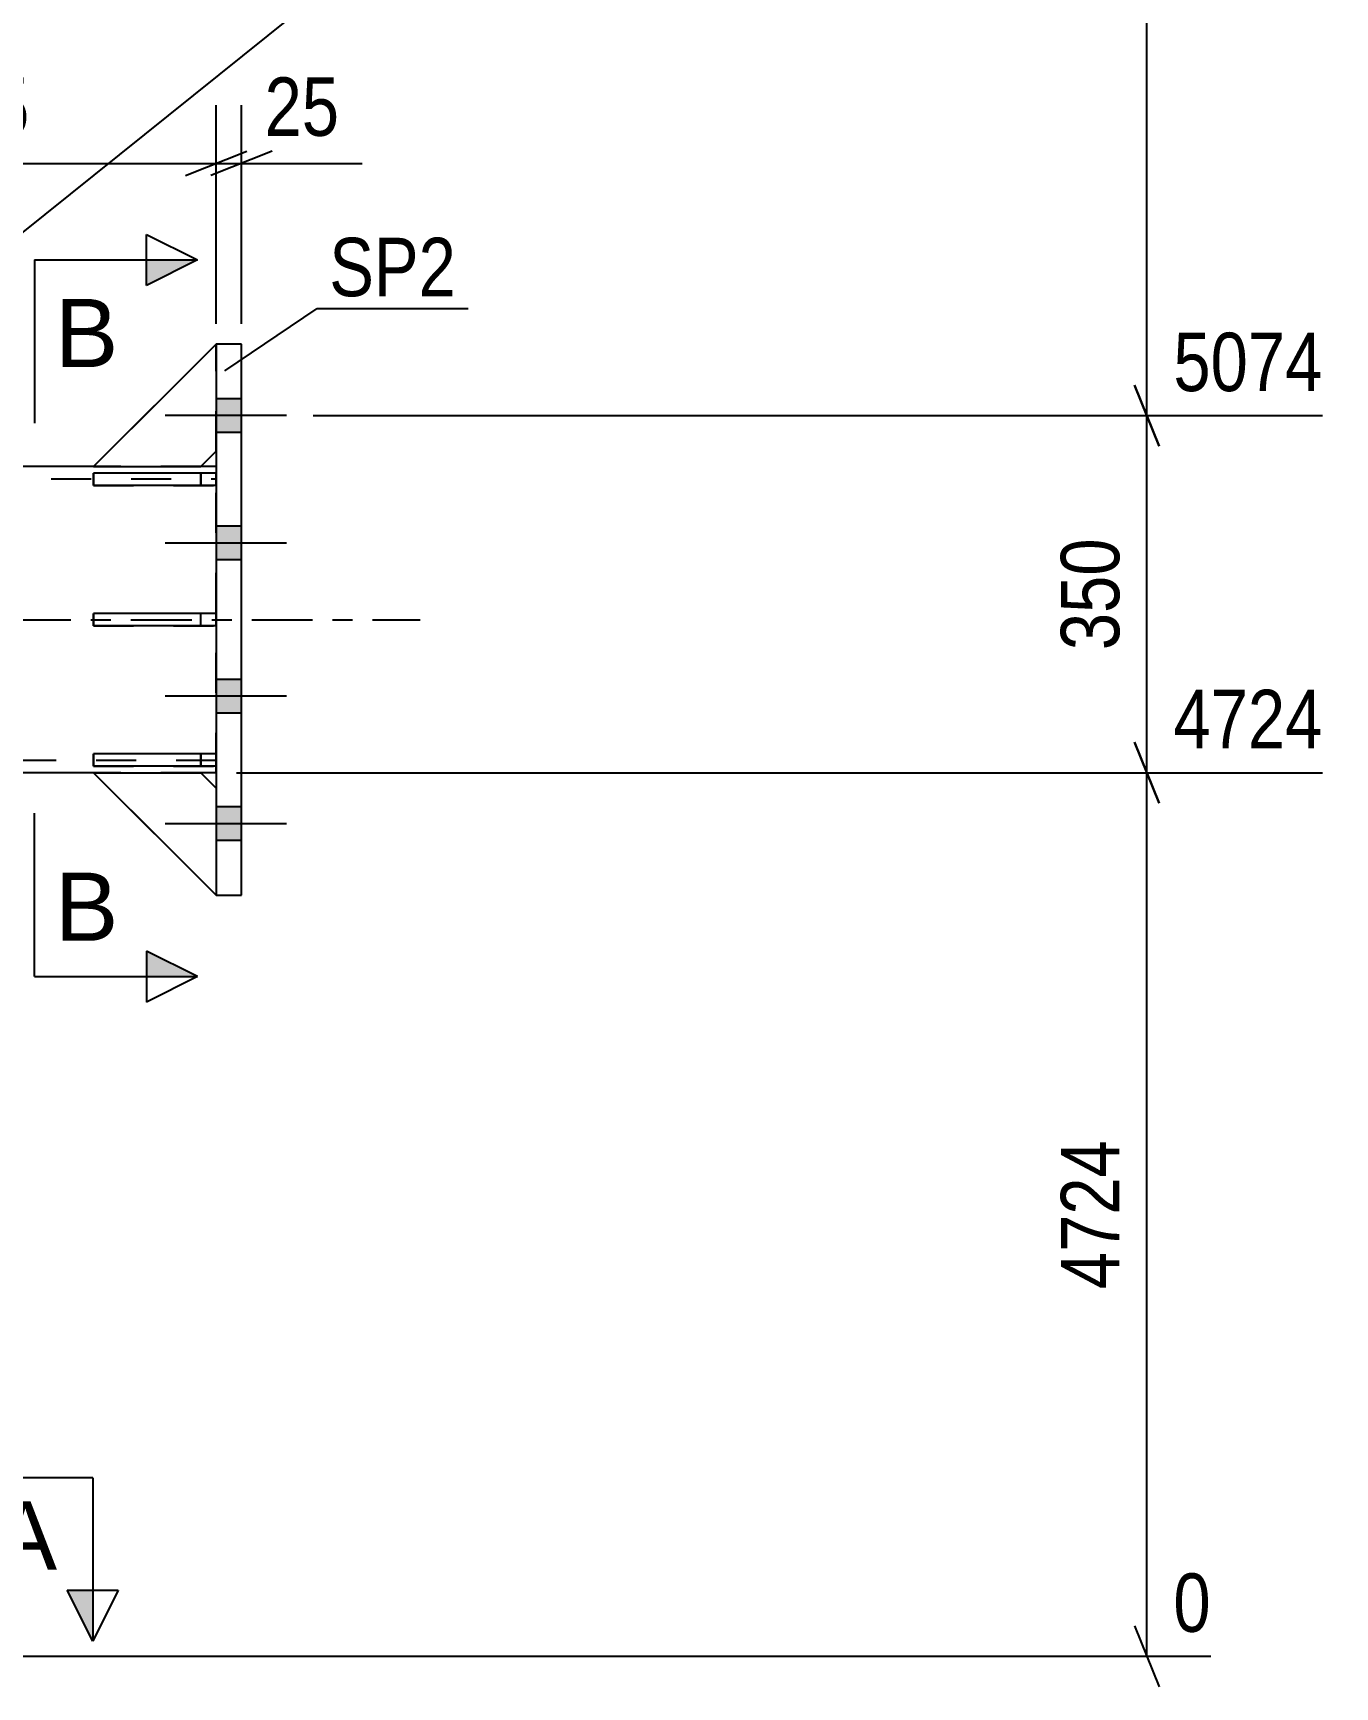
# Model space of a CAD drawing. Header units: millimetres. Extents: x 0 to 841, y 0 to 594.
# Drawn here: x 166 to 229.8, y 276.8 to 357.9 of the extents above; entities that cross this region are included whole.
import ezdxf

# ---------------------------------------------------------------- set-up
doc = ezdxf.new("R2010")
doc.units = ezdxf.units.MM
doc.linetypes.add('DXK_LINE_DOT2', pattern=[3.9198, 1.9599, -1.9599])
doc.linetypes.add('DXK_LINE_DOT3', pattern=[5.9187, 2.979, -0.9799, 0.9799, -0.9799])
doc.styles.add('Arial', font='ARIAL.TTF', dxfattribs={"height": 0.2})
doc.styles.add('Arial Narrow', font='ARIALN.TTF', dxfattribs={"height": 0.2})

# ---------------------------------------------------------------- blocks, each defined once
blk = doc.blocks.new('Part-682121983-5928 - 5917')
at = {"color": 2, "linetype": 'Continuous'}
for p, q in [((168.958, 336.632), (151.194, 336.632)), ((174.958, 336.632), (174.208, 336.632)), ((168.958, 321.632), (151.194, 321.632)), ((174.958, 321.632), (174.208, 321.632))]:
    blk.add_line(p, q, dxfattribs=at)
at = {"color": 7, "linetype": 'DXK_LINE_DOT2'}
for p, q in [((151.194, 336.632), (151.194, 321.632)), ((174.208, 336.632), (168.958, 336.632)), ((174.958, 321.632), (174.958, 336.632)), ((151.194, 336.032), (174.958, 336.032)), ((174.958, 322.232), (151.194, 322.232)), ((174.208, 321.632), (168.958, 321.632))]:
    blk.add_line(p, q, dxfattribs=at)
at = {"color": 7, "linetype": 'DXK_LINE_DOT3'}
blk.add_line((141.194, 329.132), (184.958, 329.132), dxfattribs=at)
blk = doc.blocks.new('Part-682121983-5947 - 5917')
at = {"color": 2, "linetype": 'Continuous'}
for p, q in [((176.208, 342.632), (174.958, 342.632)), ((174.958, 342.632), (174.958, 315.632)), ((176.208, 315.632), (176.208, 342.632)), ((174.958, 315.632), (176.208, 315.632))]:
    blk.add_line(p, q, dxfattribs=at)
blk = doc.blocks.new('Part-682121983-5968 - 5917')
at = {"color": 2, "linetype": 'Continuous'}
for p, q in [((168.958, 321.632), (174.208, 321.632)), ((168.958, 321.632), (174.958, 315.632)), ((174.208, 321.632), (174.958, 320.882))]:
    blk.add_line(p, q, dxfattribs=at)
at = {"color": 7, "linetype": 'DXK_LINE_DOT2'}
blk.add_line((174.958, 320.882), (174.958, 315.632), dxfattribs=at)
blk = doc.blocks.new('Part-682121983-5969 - 5917')
at = {"color": 7, "linetype": 'DXK_LINE_DOT2'}
for p, q in [((168.958, 321.632), (174.208, 321.632)), ((174.958, 315.632), (168.958, 321.632)), ((174.208, 321.632), (174.958, 320.882)), ((174.958, 320.882), (174.958, 315.632))]:
    blk.add_line(p, q, dxfattribs=at)
blk = doc.blocks.new('Part-682121983-5970 - 5917')
at = {"color": 2, "linetype": 'Continuous'}
for p, q in [((174.958, 342.632), (168.958, 336.632)), ((174.208, 336.632), (174.958, 337.382)), ((168.958, 336.632), (174.208, 336.632))]:
    blk.add_line(p, q, dxfattribs=at)
at = {"color": 7, "linetype": 'DXK_LINE_DOT2'}
blk.add_line((174.958, 337.382), (174.958, 342.632), dxfattribs=at)
blk = doc.blocks.new('Part-682121983-5971 - 5917')
at = {"color": 7, "linetype": 'DXK_LINE_DOT2'}
for p, q in [((174.958, 342.632), (168.958, 336.632)), ((174.958, 337.382), (174.958, 342.632)), ((174.208, 336.632), (174.958, 337.382)), ((168.958, 336.632), (174.208, 336.632))]:
    blk.add_line(p, q, dxfattribs=at)
blk = doc.blocks.new('Part-682121983-5972 - 5917')
at = {"color": 7, "linetype": 'DXK_LINE_DOT2'}
for p, q in [((174.958, 329.432), (168.958, 329.432)), ((168.958, 329.432), (168.958, 328.832)), ((174.208, 328.832), (174.208, 329.432)), ((174.958, 328.832), (174.958, 329.432)), ((168.958, 328.832), (174.958, 328.832))]:
    blk.add_line(p, q, dxfattribs=at)
blk = doc.blocks.new('Part-682121983-5973 - 5917')
at = {"color": 7, "linetype": 'DXK_LINE_DOT2'}
for p, q in [((174.958, 336.307), (168.958, 336.307)), ((168.958, 336.307), (168.958, 335.707)), ((168.958, 335.707), (174.958, 335.707)), ((174.208, 336.307), (174.208, 335.707)), ((174.958, 335.707), (174.958, 336.307))]:
    blk.add_line(p, q, dxfattribs=at)
blk = doc.blocks.new('Part-682121983-5974 - 5917')
at = {"color": 7, "linetype": 'DXK_LINE_DOT2'}
for p, q in [((174.958, 322.557), (168.958, 322.557)), ((168.958, 322.557), (168.958, 321.957)), ((168.958, 321.957), (174.958, 321.957)), ((174.208, 322.557), (174.208, 321.957)), ((174.958, 321.957), (174.958, 322.557))]:
    blk.add_line(p, q, dxfattribs=at)
blk = doc.blocks.new('Part-682121983-5975 - 5917')
at = {"color": 2, "linetype": 'Continuous'}
for p, q in [((174.958, 329.432), (168.958, 329.432)), ((168.958, 328.832), (168.958, 329.432)), ((174.958, 329.432), (174.958, 328.832)), ((174.958, 328.832), (168.958, 328.832))]:
    blk.add_line(p, q, dxfattribs=at)
at = {"color": 7, "linetype": 'DXK_LINE_DOT2'}
blk.add_line((174.208, 328.832), (174.208, 329.432), dxfattribs=at)
blk = doc.blocks.new('Part-682121983-5976 - 5917')
at = {"color": 2, "linetype": 'Continuous'}
for p, q in [((174.958, 336.307), (168.958, 336.307)), ((168.958, 335.707), (168.958, 336.307)), ((174.958, 335.707), (168.958, 335.707)), ((174.958, 336.307), (174.958, 335.707))]:
    blk.add_line(p, q, dxfattribs=at)
at = {"color": 7, "linetype": 'DXK_LINE_DOT2'}
blk.add_line((174.208, 335.707), (174.208, 336.307), dxfattribs=at)
blk = doc.blocks.new('Part-682121983-5977 - 5917')
at = {"color": 2, "linetype": 'Continuous'}
for p, q in [((174.958, 322.557), (168.958, 322.557)), ((168.958, 321.957), (168.958, 322.557)), ((174.958, 321.957), (168.958, 321.957)), ((174.958, 322.557), (174.958, 321.957))]:
    blk.add_line(p, q, dxfattribs=at)
at = {"color": 7, "linetype": 'DXK_LINE_DOT2'}
blk.add_line((174.208, 321.957), (174.208, 322.557), dxfattribs=at)
blk = doc.blocks.new('Bolt-682121983-6062 - 5917')
at = {"linetype": 'Continuous'}
for points in [[(174.958, 339.957), (174.958, 338.307), (176.208, 338.307), (176.208, 339.957)], [(174.958, 339.957), (174.958, 338.307), (176.208, 338.307), (176.208, 339.957)], [(174.958, 339.957), (174.958, 338.307), (176.208, 338.307), (176.208, 339.957)], [(174.958, 333.707), (174.958, 332.057), (176.208, 332.057), (176.208, 333.707)], [(174.958, 333.707), (174.958, 332.057), (176.208, 332.057), (176.208, 333.707)], [(174.958, 326.207), (174.958, 324.557), (176.208, 324.557), (176.208, 326.207)], [(174.958, 326.207), (174.958, 324.557), (176.208, 324.557), (176.208, 326.207)], [(174.958, 319.957), (174.958, 318.307), (176.208, 318.307), (176.208, 319.957)], [(174.958, 319.957), (174.958, 318.307), (176.208, 318.307), (176.208, 319.957)], [(174.958, 319.957), (174.958, 318.307), (176.208, 318.307), (176.208, 319.957)]]:
    blk.add_hatch(color=1, dxfattribs=at).paths.add_polyline_path(points)
at = {"color": 1, "linetype": 'Continuous'}
for p, q in [((176.208, 339.957), (174.958, 339.957)), ((176.208, 339.957), (174.958, 339.957)), ((176.208, 339.957), (174.958, 339.957)), ((178.408, 339.132), (172.458, 339.132)), ((178.408, 339.132), (172.458, 339.132)), ((178.408, 339.132), (172.458, 339.132)), ((176.208, 338.307), (174.958, 338.307)), ((176.208, 338.307), (174.958, 338.307)), ((176.208, 338.307), (174.958, 338.307)), ((176.208, 333.707), (174.958, 333.707)), ((176.208, 333.707), (174.958, 333.707)), ((178.408, 332.882), (172.458, 332.882)), ((178.408, 332.882), (172.458, 332.882)), ((176.208, 332.057), (174.958, 332.057)), ((176.208, 332.057), (174.958, 332.057)), ((176.208, 326.207), (174.958, 326.207)), ((176.208, 326.207), (174.958, 326.207)), ((178.408, 325.382), (172.458, 325.382)), ((178.408, 325.382), (172.458, 325.382)), ((176.208, 324.557), (174.958, 324.557)), ((176.208, 324.557), (174.958, 324.557)), ((176.208, 319.957), (174.958, 319.957)), ((176.208, 319.957), (174.958, 319.957)), ((176.208, 319.957), (174.958, 319.957)), ((178.408, 319.132), (172.458, 319.132)), ((178.408, 319.132), (172.458, 319.132)), ((178.408, 319.132), (172.458, 319.132)), ((176.208, 318.307), (174.958, 318.307)), ((176.208, 318.307), (174.958, 318.307)), ((176.208, 318.307), (174.958, 318.307))]:
    blk.add_line(p, q, dxfattribs=at)
blk = doc.blocks.new('StraightDimension-682121983-34811 - 5917')
at = {"color": 7, "linetype": 'Continuous'}
for p, q in [((221.152, 320.132), (219.952, 323.132)), ((175.958, 321.632), (229.164, 321.632)), ((220.552, 278.332), (220.552, 321.632)), ((219.952, 279.832), (221.152, 276.832)), ((159.694, 278.332), (223.68, 278.332))]:
    blk.add_line(p, q, dxfattribs=at)
at = {"color": 0}
blk.add_wipeout([(219.802, 304.238), (215.602, 304.238), (215.602, 295.725), (219.802, 295.725)], dxfattribs=at)
at = {"color": 3, "style": 'Arial Narrow'}
blk.add_text('4724', height=2.8633, rotation=90.00021, dxfattribs=at).set_placement((219.202, 296.325))
at = {"color": 0, "linetype": 'Continuous'}
for points in [[(229.764, 322.232), (229.764, 326.432), (221.252, 326.432), (221.252, 322.232)], [(224.28, 278.932), (224.28, 283.132), (221.252, 283.132), (221.252, 278.932)]]:
    blk.add_wipeout(points, dxfattribs=at)
at = {"color": 3, "linetype": 'Continuous', "style": 'Arial Narrow'}
for s, height, p in [('4724', 2.8633, (221.852, 322.832)), ('0', 2.863, (221.852, 279.532))]:
    blk.add_text(s, height=height, dxfattribs=at).set_placement(p)
blk = doc.blocks.new('StraightDimension-682121983-10631 - 5917')
at = {"color": 7, "linetype": 'Continuous'}
for p, q in [((174.958, 343.632), (174.958, 354.342)), ((176.208, 343.632), (176.208, 354.342)), ((173.458, 350.892), (176.458, 352.092)), ((177.708, 352.092), (174.708, 350.892)), ((174.958, 351.492), (176.208, 351.492)), ((176.208, 351.492), (182.114, 351.492)), ((176.208, 351.492), (182.114, 351.492))]:
    blk.add_line(p, q, dxfattribs=at)
at = {"color": 0}
blk.add_wipeout([(181.589, 352.242), (181.589, 356.442), (176.733, 356.442), (176.733, 352.242)], dxfattribs=at)
at = {"color": 3, "style": 'Arial Narrow'}
blk.add_text('25', height=2.8633, dxfattribs=at).set_placement((177.333, 352.842))
blk = doc.blocks.new('StraightDimension-682121983-10632 - 5917')
at = {"color": 7, "linetype": 'Continuous'}
for p, q in [((151.194, 322.632), (151.194, 354.342)), ((174.958, 343.632), (174.958, 354.342)), ((152.694, 352.092), (149.694, 350.892)), ((173.458, 350.892), (176.458, 352.092)), ((151.194, 351.492), (174.958, 351.492))]:
    blk.add_line(p, q, dxfattribs=at)
at = {"color": 0}
blk.add_wipeout([(166.418, 352.242), (166.418, 356.442), (159.734, 356.442), (159.734, 352.242)], dxfattribs=at)
at = {"color": 3, "style": 'Arial Narrow'}
blk.add_text('475', height=2.8633, dxfattribs=at).set_placement((160.334, 352.842))
blk = doc.blocks.new('StraightDimension-682121983-34809 - 5917')
at = {"color": 7, "linetype": 'Continuous'}
for p, q in [((220.552, 339.132), (220.552, 481.132)), ((219.952, 340.632), (221.152, 337.632)), ((179.708, 339.132), (229.164, 339.132))]:
    blk.add_line(p, q, dxfattribs=at)
blk = doc.blocks.new('StraightDimension-682121983-34810 - 5917')
at = {"color": 7, "linetype": 'Continuous'}
for p, q in [((221.152, 337.632), (219.952, 340.632)), ((179.708, 339.132), (229.164, 339.132)), ((220.552, 321.632), (220.552, 339.132)), ((219.952, 323.132), (221.152, 320.132)), ((175.958, 321.632), (229.164, 321.632))]:
    blk.add_line(p, q, dxfattribs=at)
at = {"color": 0}
blk.add_wipeout([(219.802, 333.724), (215.602, 333.724), (215.602, 327.039), (219.802, 327.04)], dxfattribs=at)
at = {"color": 3, "style": 'Arial Narrow'}
blk.add_text('350', height=2.8633, rotation=90.00021, dxfattribs=at).set_placement((219.202, 327.64))
at = {"color": 0, "linetype": 'Continuous'}
blk.add_wipeout([(229.764, 339.732), (229.764, 343.932), (221.252, 343.932), (221.252, 339.732)], dxfattribs=at)
at = {"color": 3, "linetype": 'Continuous', "style": 'Arial Narrow'}
blk.add_text('5074', height=2.8633, dxfattribs=at).set_placement((221.852, 340.332))
blk = doc.blocks.new('Mark-682121983-5943 - 5917')
at = {"color": 30, "linetype": 'Continuous'}
for p, q in [((175.387, 341.322), (179.903, 344.382)), ((179.903, 344.382), (187.314, 344.382))]:
    blk.add_line(p, q, dxfattribs=at)
at = {"color": 0}
blk.add_wipeout([(186.714, 344.982), (186.714, 347.982), (180.503, 347.982), (180.503, 344.982)], dxfattribs=at)
blk.add_wipeout([(186.714, 344.982), (186.714, 347.982), (180.503, 347.982), (180.503, 344.982)], dxfattribs=at)
at = {"color": 3, "style": 'Arial Narrow'}
blk.add_text('SP2', height=2.8633, dxfattribs=at).set_placement((180.503, 344.982))
blk = doc.blocks.new('SectionMark-682121983-6388 - 5917')
at = {"linetype": 'Continuous'}
for points in [[(110.137, 281.58), (111.387, 281.58), (110.137, 279.08)], [(167.665, 281.58), (168.915, 281.58), (168.915, 279.08)]]:
    blk.add_hatch(color=6, dxfattribs=at).paths.add_polyline_path(points)
at = {"color": 6, "linetype": 'Continuous'}
for p, q in [((110.137, 287.08), (118.137, 287.08)), ((110.137, 287.08), (110.137, 279.08)), ((168.915, 287.08), (160.915, 287.08)), ((168.915, 287.08), (168.915, 279.08)), ((110.137, 279.08), (108.887, 281.58)), ((111.387, 281.58), (108.887, 281.58)), ((110.137, 279.08), (111.387, 281.58)), ((167.665, 281.58), (170.165, 281.58)), ((168.915, 279.08), (167.665, 281.58)), ((170.165, 281.58), (168.915, 279.08))]:
    blk.add_line(p, q, dxfattribs=at)
at = {"color": 0, "linetype": 'Continuous'}
for points in [[(114.997, 282.58), (114.997, 286.08), (111.887, 286.08), (111.887, 282.58)], [(167.165, 282.58), (167.165, 286.08), (164.055, 286.08), (164.055, 282.58)]]:
    blk.add_wipeout(points, dxfattribs=at)
at = {"color": 3, "linetype": 'Continuous', "style": 'Arial'}
for p in [(111.887, 282.58), (164.055, 282.58)]:
    blk.add_text('A', height=3.343, dxfattribs=at).set_placement(p)
blk = doc.blocks.new('SectionMark-682121983-6390 - 5917')
at = {"linetype": 'Continuous'}
for points in [[(171.555, 345.508), (171.555, 346.758), (174.055, 346.758)], [(171.555, 311.644), (171.555, 312.894), (174.055, 311.644)]]:
    blk.add_hatch(color=6, dxfattribs=at).paths.add_polyline_path(points)
at = {"color": 6, "linetype": 'Continuous'}
for p, q in [((171.555, 345.508), (171.555, 348.008)), ((171.555, 348.008), (174.055, 346.758)), ((166.055, 346.758), (166.055, 338.758)), ((166.055, 346.758), (174.055, 346.758)), ((174.055, 346.758), (171.555, 345.508)), ((166.055, 311.644), (166.055, 319.644)), ((174.055, 311.644), (171.555, 312.894)), ((171.555, 312.894), (171.555, 310.394)), ((166.055, 311.644), (174.055, 311.644)), ((174.055, 311.644), (171.555, 310.394))]:
    blk.add_line(p, q, dxfattribs=at)
at = {"color": 0, "linetype": 'Continuous'}
for points in [[(170.166, 341.508), (170.166, 345.008), (167.055, 345.008), (167.055, 341.508)], [(170.166, 313.394), (170.166, 316.894), (167.055, 316.894), (167.055, 313.394)]]:
    blk.add_wipeout(points, dxfattribs=at)
at = {"color": 3, "linetype": 'Continuous', "style": 'Arial'}
for p in [(167.055, 341.508), (167.055, 313.394)]:
    blk.add_text('B', height=3.343, dxfattribs=at).set_placement(p)
blk = doc.blocks.new('WeldMark-682121983-6406 - 5917')
at = {"linetype": 'Continuous'}
blk.add_hatch(color=30, dxfattribs=at).paths.add_polyline_path([(154.002, 337.926), (151.194, 336.632), (153.063, 339.095)])
at = {"color": 3, "linetype": 'Continuous'}
for p, q in [((196.534, 362.977), (200.82, 367.262)), ((191.392, 362.977), (195.677, 362.977)), ((195.677, 362.977), (191.392, 358.691)), ((191.392, 358.691), (191.392, 362.977)), ((196.534, 362.977), (200.82, 358.691))]:
    blk.add_line(p, q, dxfattribs=at)
at = {"color": 30, "linetype": 'Continuous'}
for p, q in [((151.194, 336.632), (183.987, 362.977)), ((183.987, 362.977), (196.534, 362.977))]:
    blk.add_line(p, q, dxfattribs=at)
at = {"color": 3, "linetype": 'Continuous'}
blk.add_arc((183.987, 362.977), 1.5, 90, 270, dxfattribs=at)
at = {"color": 0}
blk.add_wipeout([(190.734, 358.877), (190.734, 362.277), (185.887, 362.277), (185.887, 358.877)], dxfattribs=at)
at = {"color": 3, "linetype": 'Continuous'}
blk.add_arc((183.987, 362.977), 1.5, 270, 90, dxfattribs=at)
at = {"color": 3, "style": 'Arial'}
blk.add_text('12', height=2.8652, dxfattribs=at).set_placement((186.087, 359.077))
at = {"color": 0, "linetype": 'Continuous'}
blk.add_wipeout([(206.614, 362.327), (206.614, 364.827), (200.134, 364.827), (200.134, 362.327)], dxfattribs=at)
blk.add_wipeout([(206.614, 362.327), (206.614, 364.827), (200.134, 364.827), (200.134, 362.327)], dxfattribs=at)
at = {"color": 3, "linetype": 'Continuous', "style": 'Arial'}
blk.add_text('TYP', height=2.3877, dxfattribs=at).set_placement((200.134, 362.327))

msp = doc.modelspace()

# ---------------------------------------------------------------- block references
for name in ['StraightDimension-682121983-10631 - 5917', 'Part-682121983-5970 - 5917', 'Part-682121983-5971 - 5917', 'Part-682121983-5947 - 5917', 'Bolt-682121983-6062 - 5917', 'Part-682121983-5928 - 5917', 'Part-682121983-5973 - 5917', 'Part-682121983-5976 - 5917', 'Part-682121983-5972 - 5917', 'Part-682121983-5975 - 5917', 'Part-682121983-5974 - 5917', 'Part-682121983-5977 - 5917', 'Part-682121983-5968 - 5917', 'Part-682121983-5969 - 5917']:
    msp.add_blockref(name, (0, 0))

# ---------------------------------------------------------------- next in the draw order: block references
for name in ['StraightDimension-682121983-34809 - 5917', 'StraightDimension-682121983-34811 - 5917']:
    msp.add_blockref(name, (0, 0))

# ---------------------------------------------------------------- next in the draw order: block references
for name in ['StraightDimension-682121983-10632 - 5917', 'SectionMark-682121983-6388 - 5917']:
    msp.add_blockref(name, (0, 0))

# ---------------------------------------------------------------- next in the draw order: block references
for name in ['SectionMark-682121983-6390 - 5917', 'StraightDimension-682121983-34810 - 5917']:
    msp.add_blockref(name, (0, 0))

# ---------------------------------------------------------------- next in the draw order: block references
msp.add_blockref('Mark-682121983-5943 - 5917', (0, 0))

# ---------------------------------------------------------------- next in the draw order: block references
msp.add_blockref('WeldMark-682121983-6406 - 5917', (0, 0))

doc.saveas('drawing.dxf')
